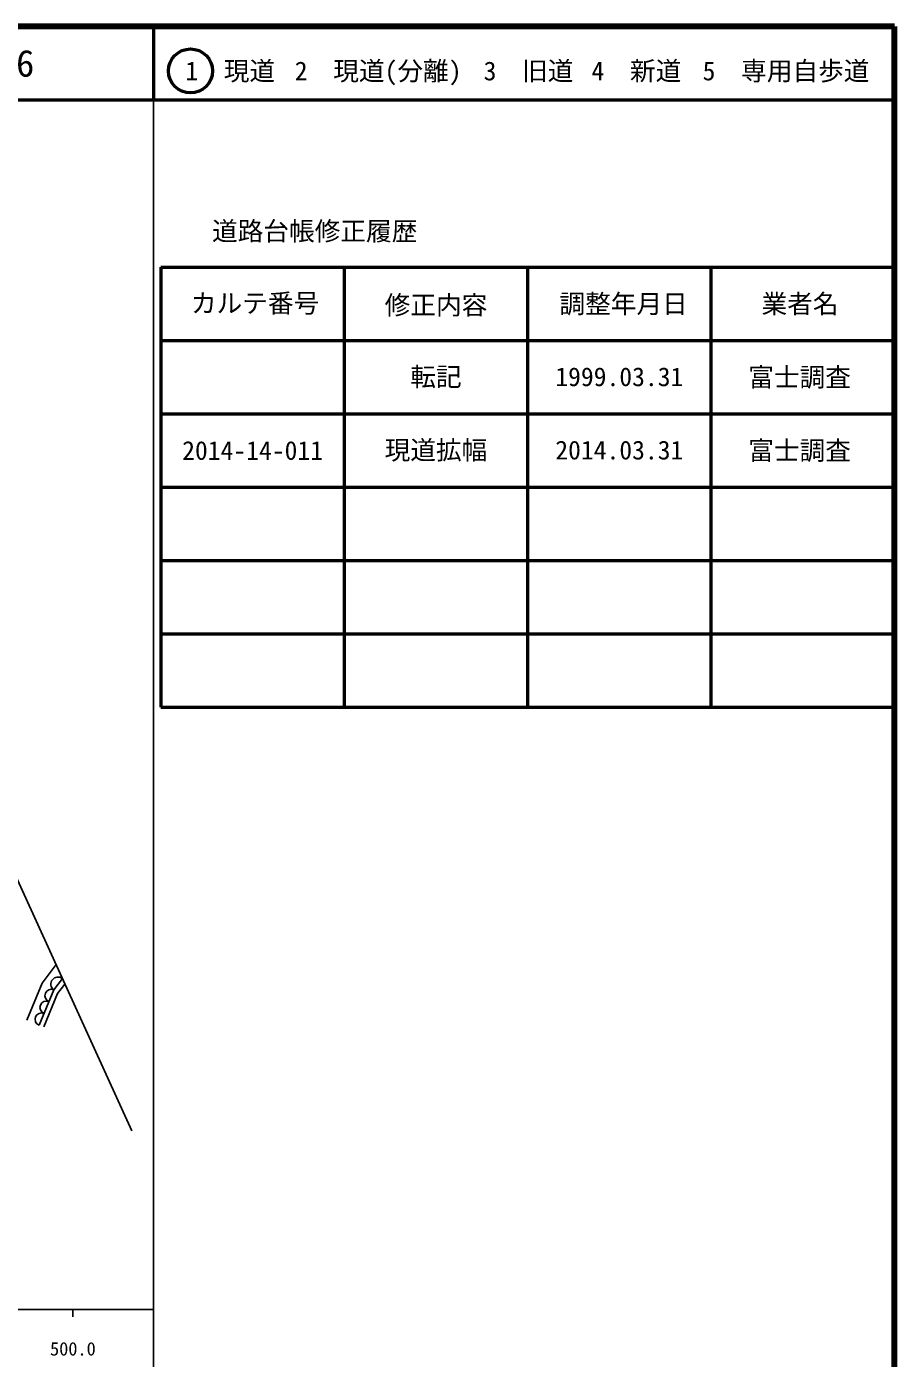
# Model space of a CAD drawing. Units: millimetres, scale not verified. Extents: x 40000 to 680000, y 20000 to 380000.
# Drawn here: x 561694 to 680000, y 198357 to 380000 of the extents above; entities that cross this region are included whole.
import ezdxf
from ezdxf.enums import TextEntityAlignment as Align

# ---------------------------------------------------------------- set-up
doc = ezdxf.new("R2010")
doc.units = ezdxf.units.MM
doc.header["$LTSCALE"] = 1000
for name, color, linetype, lineweight in [('M-BGD', 7, 'Continuous', 25), ('M-BMK-SRVR', 3, 'Continuous', 25), ('M-TTL', 2, 'Continuous', 140), ('M-TTL-BAND', 7, 'Continuous', 25), ('M-TTL-FRAM', 2, 'Continuous', 50), ('M-TTL-LINE', 7, 'Continuous', 50)]:
    doc.layers.add(name, color=color, linetype=linetype, lineweight=lineweight)
doc.layers.add('M-TTL-TXT', color=7, linetype='Continuous')
doc.styles.add('ＭＳ ゴシック', font='')
doc.styles.get('ＭＳ ゴシック').set_extended_font_data('MS Gothic')

msp = doc.modelspace()

# ---------------------------------------------------------------- linework, layer by layer
at = {"layer": 'M-BGD'}
for p, q in [((565381, 248637), (566563, 250174)), ((563381, 243806), (565381, 248637))]:
    msp.add_line(p, q, dxfattribs=at)
for points in [[(565703, 252060), (563809, 249545), (561718, 244494)], [(566918, 249395), (565912, 248115), (564049, 243589)]]:
    msp.add_lwpolyline(points, dxfattribs=at)
for centre, radius, start, end in [((565972, 249405), 970, 52.45026, 232.45026), ((564381, 246221), 871, 67.51361, 247.51361), ((565048, 247831), 871, 67.51361, 247.51361), ((563715, 244611), 871, 67.51361, 247.51361)]:
    msp.add_arc(centre, radius, start, end, dxfattribs=at)
at = {"layer": 'M-BMK-SRVR'}
msp.add_line((576041, 229382), (555716, 273968), dxfattribs=at)
at = {"layer": 'M-TTL'}
for p, q in [((680000, 380000), (40000, 380000)), ((680000, 20000), (680000, 380000))]:
    msp.add_line(p, q, dxfattribs=at)
at = {"layer": 'M-TTL-BAND'}
for p, q in [((579000, 20000), (579000, 370000)), ((40000, 205000), (579000, 205000)), ((568000, 205000), (568000, 204000))]:
    msp.add_line(p, q, dxfattribs=at)
at = {"layer": 'M-TTL-FRAM'}
for p, q in [((580000, 347197), (580000, 287197)), ((580000, 347197), (680000, 347197)), ((580000, 287197), (680000, 287197))]:
    msp.add_line(p, q, dxfattribs=at)
at = {"layer": 'M-TTL-LINE'}
for p, q in [((579000, 380000), (579000, 370000)), ((40000, 370000), (680000, 370000)), ((605000, 347197), (605000, 287197)), ((630000, 347197), (630000, 287197)), ((655000, 347197), (655000, 287197)), ((580000, 337197), (680000, 337197)), ((580000, 327197), (680000, 327197)), ((580000, 317197), (680000, 317197)), ((580000, 307197), (680000, 307197)), ((580000, 297197), (680000, 297197))]:
    msp.add_line(p, q, dxfattribs=at)
msp.add_circle((584031, 373958), 3000, dxfattribs=at)

# ---------------------------------------------------------------- texts
at = {"layer": 'M-TTL-BAND', "style": 'ＭＳ ゴシック'}
msp.add_text('500.0', height=1833, dxfattribs=at).set_placement((568000, 198195), align=Align.BOTTOM_CENTER)
at = {"layer": 'M-TTL-TXT', "style": 'ＭＳ ゴシック'}
for s, height, p in [('6', 3666, (561497, 375000)), ('1\u3000現道', 2566, (589448, 373958)), ('2\u3000現道(分離)', 2566, (609619, 373958)), ('3\u3000旧道', 2566, (630121, 373958)), ('4\u3000新道', 2566, (644824, 373958)), ('5\u3000専用自歩道', 2566, (665228, 373958)), ('道路台帳修正履歴', 2566, (600968, 352113)), ('カルテ番号', 2566, (592839, 342277)), ('修正内容', 2566, (617509, 342023)), ('調整年月日', 2566, (643089, 342197)), ('業者名', 2566, (667134, 342197)), ('転記', 2566, (617500, 332245)), ('1999.03.31', 2566, (642500, 332245)), ('富士調査', 2566, (667077, 332189)), ('2014-14-011', 2566, (592500, 322189)), ('現道拡幅', 2566, (617500, 322245)), ('2014.03.31', 2566, (642500, 322245)), ('富士調査', 2566, (667077, 322189))]:
    msp.add_text(s, height=height, dxfattribs=at).set_placement(p, align=Align.MIDDLE_CENTER)

doc.saveas('drawing.dxf')
